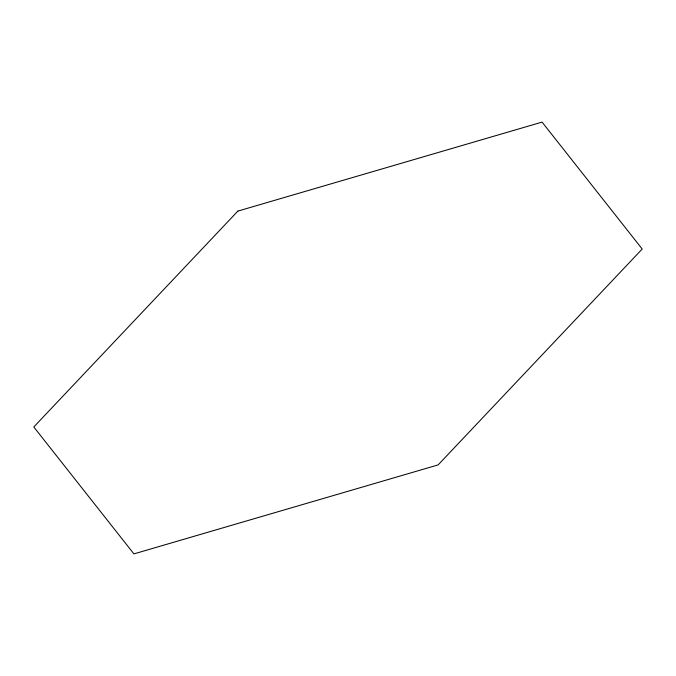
<?xml version="1.0" encoding="UTF-8"?>
<svg xmlns="http://www.w3.org/2000/svg" width="676" height="676" viewBox="0 0 676 676"><rect width="100%" height="100%" fill="white"/><g stroke="black" fill="none" stroke-linecap="round" stroke-linejoin="round"><path stroke-width="1.01" d="M237.884 211.089L33.8 426.978L133.916 553.889L438.116 464.911L642.2 249.021L542.084 122.111L237.884 211.089"/></g></svg>
